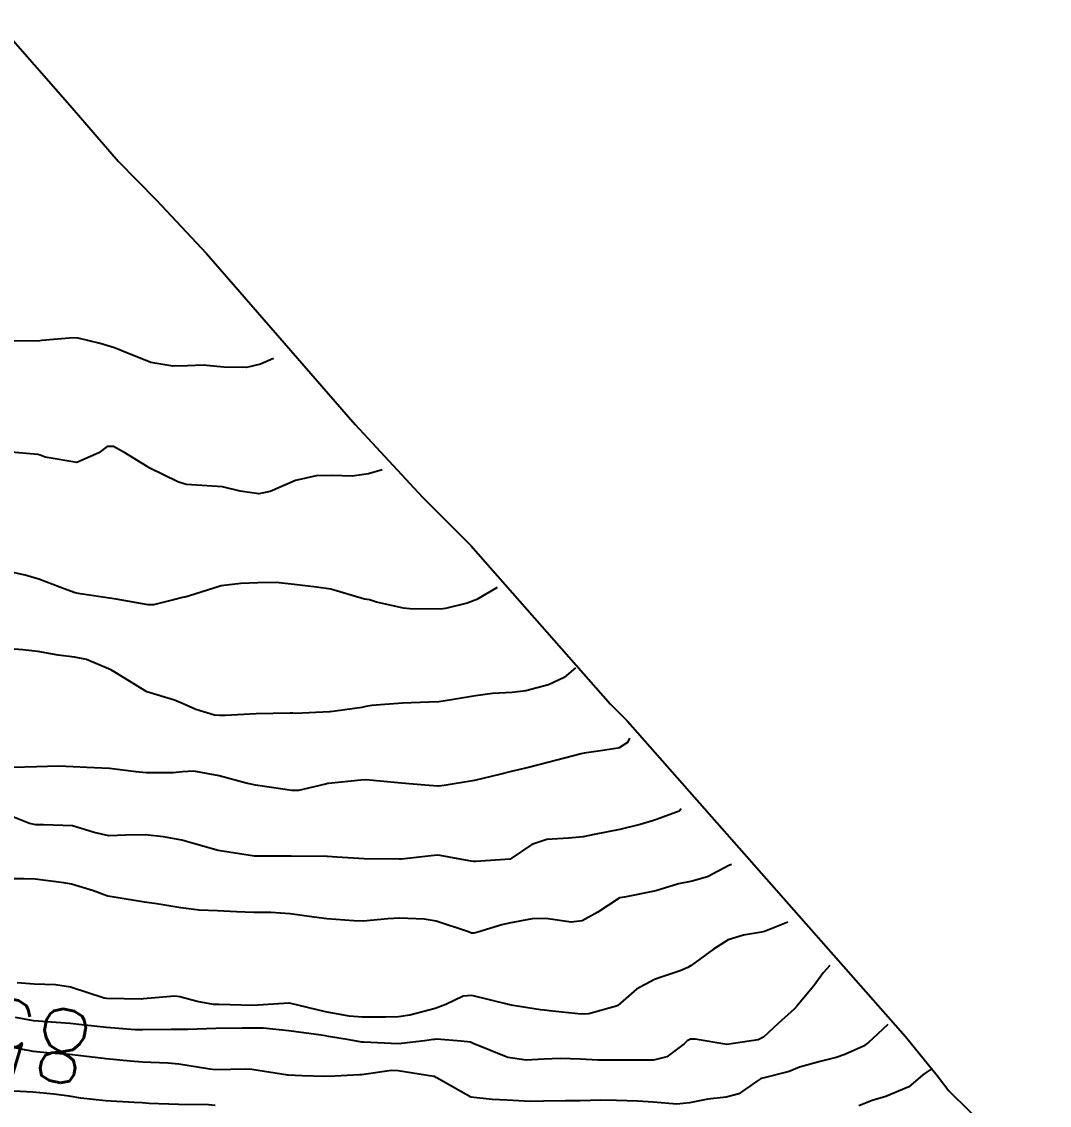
# Model space of a CAD drawing. Header units: metres. Extents: x 307586 to 320046, y 7427249 to 7434250.
# Drawn here: x 319574 to 319630.3, y 7428329 to 7428388.4 of the extents above; entities that cross this region are included whole.
import ezdxf
from ezdxf.enums import TextEntityAlignment as Align

# ---------------------------------------------------------------- set-up
doc = ezdxf.new("R2010")
doc.units = ezdxf.units.M
doc.header["$MEASUREMENT"] = 0
for name, color, linetype in [('Area', 45, 'Continuous'), ('Cotas', 45, 'Continuous'), ('Curvas de Nivel 1m', 11, 'Continuous'), ('Curvas de Nivel 5m', 15, 'Continuous')]:
    doc.layers.add(name, color=color, linetype=linetype)
doc.styles.add('Style-STANDARD', font='STANDARD.shx')

msp = doc.modelspace()

# ---------------------------------------------------------------- linework, layer by layer
at = {"layer": 'Area'}
msp.add_polyline3d([(319572.641, 7428388.378, 868.258), (319576.782, 7428383.653, 864.638), (319579.316, 7428380.741, 864.817), (319581.381, 7428378.618, 865.117), (319584.151, 7428375.683, 864.927), (319592.294, 7428366.307, 863.107), (319595.994, 7428362.315, 862.167), (319598.642, 7428359.678, 862.177), (319606.285, 7428350.982, 860.257), (319607.213, 7428350.045, 859.817), (319622.465, 7428332.764, 854.668), (319624.185, 7428330.633, 854.118), (319624.828, 7428329.793, 853.658), (319630.339, 7428324.372, 850.687)], dxfattribs=at)
at = {"layer": 'Curvas de Nivel 1m', "flags": 128}
for points, elevation in [([(319587.823, 7428369.93), (319587.107, 7428369.617), (319586.34, 7428369.422), (319585.105, 7428369.443), (319583.967, 7428369.548), (319583.101, 7428369.523), (319582.311, 7428369.497), (319581.103, 7428369.708), (319579.502, 7428370.343), (319579.11, 7428370.497), (319578.925, 7428370.557), (319578.314, 7428370.752), (319577.117, 7428371.042), (319576.836, 7428371.053), (319575.115, 7428370.9), (319575.013, 7428370.893), (319573.114, 7428370.866)], 864), ([(319593.773, 7428363.83), (319593.033, 7428363.599), (319592.139, 7428363.482), (319591.032, 7428363.504), (319590.155, 7428363.485), (319589.029, 7428363.234), (319587.639, 7428362.641), (319587.021, 7428362.512), (319585.994, 7428362.66), (319585.025, 7428362.884), (319583.322, 7428362.992), (319583.026, 7428363.015), (319582.573, 7428363.159), (319581.035, 7428363.918), (319579.704, 7428364.733), (319579.048, 7428365.091), (319578.701, 7428365.092), (319578.252, 7428364.752), (319577.038, 7428364.23), (319575.314, 7428364.514), (319575.041, 7428364.623), (319574.903, 7428364.653), (319573.043, 7428364.82)], 863), ([(319600.073, 7428357.38), (319598.955, 7428356.711), (319598.428, 7428356.508), (319597.243, 7428356.231), (319596.948, 7428356.192), (319595.29, 7428356.204), (319594.948, 7428356.236), (319593.472, 7428356.572), (319593.083, 7428356.707), (319592.954, 7428356.709), (319592.8, 7428356.736), (319590.96, 7428357.283), (319590.179, 7428357.39), (319588.962, 7428357.538), (319587.974, 7428357.646), (319586.963, 7428357.622), (319586.024, 7428357.597), (319584.961, 7428357.473), (319583.154, 7428356.896), (319582.954, 7428356.845), (319582.825, 7428356.83), (319582.347, 7428356.706), (319581.236, 7428356.43), (319580.949, 7428356.426), (319579.202, 7428356.738), (319578.953, 7428356.78), (319577.216, 7428357.027), (319576.956, 7428357.08), (319576.492, 7428357.24), (319574.963, 7428357.837), (319574.216, 7428358.052), (319572.968, 7428358.32)], 862), ([(319604.373, 7428352.98), (319603.742, 7428352.447), (319602.899, 7428352.033), (319601.657, 7428351.711), (319600.894, 7428351.624), (319599.827, 7428351.558), (319598.892, 7428351.442), (319597.582, 7428351.212), (319596.889, 7428351.11), (319596.341, 7428351.083), (319594.888, 7428351.044), (319593.211, 7428350.9), (319592.886, 7428350.848), (319592.661, 7428350.807), (319591.192, 7428350.597), (319590.919, 7428350.563), (319590.882, 7428350.559), (319589.018, 7428350.472), (319588.872, 7428350.481), (319588.735, 7428350.486), (319586.871, 7428350.457), (319585.174, 7428350.363), (319584.87, 7428350.355), (319584.58, 7428350.384), (319583.559, 7428350.69), (319582.877, 7428351.001), (319582.389, 7428351.197), (319580.887, 7428351.653), (319579.118, 7428352.738), (319578.904, 7428352.865), (319577.575, 7428353.426), (319576.911, 7428353.549), (319576.022, 7428353.669), (319574.914, 7428353.865), (319574.077, 7428353.965), (319572.915, 7428354.053)], 861), ([(319610.153, 7428345.25), (319610.058, 7428345.124), (319608.807, 7428344.658), (319608.596, 7428344.594), (319607.922, 7428344.393), (319606.8, 7428344.121), (319605.389, 7428343.832), (319604.796, 7428343.71), (319603.989, 7428343.636), (319602.794, 7428343.559), (319601.969, 7428343.29), (319600.783, 7428342.48), (319598.913, 7428342.367), (319598.782, 7428342.364), (319598.654, 7428342.374), (319597.932, 7428342.513), (319596.95, 7428342.693), (319596.785, 7428342.706), (319596.62, 7428342.696), (319595.336, 7428342.544), (319594.842, 7428342.489), (319594.782, 7428342.484), (319594.714, 7428342.483), (319592.782, 7428342.509), (319591.3, 7428342.595), (319590.783, 7428342.638), (319590.744, 7428342.639), (319588.783, 7428342.651), (319586.783, 7428342.65), (319584.786, 7428342.967), (319583.445, 7428343.346), (319582.791, 7428343.525), (319581.788, 7428343.715), (319580.794, 7428343.826), (319579.727, 7428343.798), (319578.793, 7428343.773), (319577.984, 7428343.941), (319576.798, 7428344.317), (319575.214, 7428344.371), (319574.799, 7428344.373), (319574.455, 7428344.45), (319573.543, 7428344.809)], 859), ([(319612.913, 7428342.2), (319612.781, 7428342.148), (319611.6, 7428341.526), (319610.772, 7428341.291), (319610.007, 7428341.131), (319608.767, 7428340.762), (319607.055, 7428340.406), (319606.802, 7428340.369), (319606.762, 7428340.354), (319605.59, 7428339.582), (319604.743, 7428339.107), (319604.142, 7428339.039), (319602.745, 7428339.237), (319601.989, 7428339.223), (319600.74, 7428338.985), (319600.339, 7428338.884), (319599.01, 7428338.497), (319598.794, 7428338.438), (319598.732, 7428338.43), (319598.669, 7428338.437), (319598.501, 7428338.503), (319596.741, 7428339.087), (319596.075, 7428339.205), (319594.743, 7428339.255), (319594.093, 7428339.21), (319592.741, 7428339.092), (319592.219, 7428339.107), (319590.742, 7428339.225), (319590.044, 7428339.303), (319588.742, 7428339.494), (319587.669, 7428339.563), (319586.742, 7428339.561), (319585.796, 7428339.606), (319584.743, 7428339.649), (319583.746, 7428339.688), (319582.744, 7428339.825), (319581.42, 7428340.039), (319580.747, 7428340.14), (319579.085, 7428340.402), (319578.75, 7428340.461), (319578.536, 7428340.529), (319577.952, 7428340.752), (319576.758, 7428341.115), (319576.334, 7428341.199), (319574.762, 7428341.391), (319574.152, 7428341.409), (319572.762, 7428341.405)], 858), ([(319616.003, 7428339.04), (319614.736, 7428338.529), (319614.566, 7428338.482), (319613.584, 7428338.327), (319612.73, 7428338.064), (319611.941, 7428337.564), (319610.716, 7428336.653), (319610.532, 7428336.544), (319610.103, 7428336.366), (319609.062, 7428336.022), (319608.706, 7428335.898), (319607.723, 7428335.37), (319606.684, 7428334.476), (319606.647, 7428334.447), (319606.547, 7428334.411), (319605.097, 7428334.007), (319604.678, 7428333.987), (319602.947, 7428334.18), (319602.68, 7428334.206), (319602.459, 7428334.231), (319600.956, 7428334.476), (319600.684, 7428334.52), (319600.628, 7428334.536), (319598.691, 7428335.021), (319598.211, 7428334.986), (319597.267, 7428334.521), (319596.681, 7428334.31), (319595.286, 7428333.935), (319594.676, 7428333.856), (319593.953, 7428333.835), (319592.675, 7428333.828), (319591.973, 7428333.884), (319590.678, 7428334.123), (319588.705, 7428334.598), (319588.683, 7428334.606), (319588.664, 7428334.602), (319586.681, 7428334.464), (319584.827, 7428334.523), (319584.681, 7428334.527), (319584.54, 7428334.531), (319583.639, 7428334.686), (319582.687, 7428334.948), (319582.411, 7428334.979), (319580.685, 7428334.827), (319580.582, 7428334.823), (319578.685, 7428334.846), (319578.547, 7428334.88), (319576.693, 7428335.474), (319575.87, 7428335.604), (319574.696, 7428335.645), (319573.781, 7428335.719)], 857), ([(319618.313, 7428336.67), (319617.964, 7428336.271), (319617.432, 7428335.549), (319616.688, 7428334.66), (319616.523, 7428334.454), (319616.367, 7428334.293), (319615.486, 7428333.491), (319614.667, 7428332.74), (319614.388, 7428332.591), (319612.663, 7428332.33), (319610.932, 7428332.622), (319610.666, 7428332.621), (319610.495, 7428332.532), (319610.331, 7428332.363), (319609.376, 7428331.653), (319608.654, 7428331.48), (319607.737, 7428331.477), (319606.654, 7428331.472), (319605.593, 7428331.481), (319604.654, 7428331.527), (319603.53, 7428331.566), (319602.654, 7428331.534), (319601.662, 7428331.474), (319600.654, 7428331.622), (319598.765, 7428332.395), (319598.662, 7428332.441), (319598.616, 7428332.454), (319598.112, 7428332.508), (319596.764, 7428332.629), (319596.664, 7428332.614), (319596.592, 7428332.603), (319596.093, 7428332.536), (319594.83, 7428332.379), (319594.661, 7428332.374), (319592.776, 7428332.455), (319592.661, 7428332.461), (319591.969, 7428332.58), (319590.832, 7428332.766), (319590.665, 7428332.799), (319590.427, 7428332.841), (319588.668, 7428333.081), (319587.248, 7428333.221), (319586.669, 7428333.231), (319586.093, 7428333.231), (319584.668, 7428333.211), (319583.122, 7428333.148), (319582.667, 7428333.153), (319582.211, 7428333.161), (319580.667, 7428333.131), (319580.246, 7428333.145), (319578.668, 7428333.271), (319577.324, 7428333.415), (319576.67, 7428333.485), (319575.915, 7428333.533), (319574.671, 7428333.632), (319573.68, 7428333.812)], 856), ([(319623.863, 7428330.98), (319623.585, 7428330.793), (319623.406, 7428330.678), (319622.754, 7428330.096), (319622.64, 7428330.009), (319621.375, 7428329.486), (319620.628, 7428329.262), (319619.895, 7428328.977)], 854), ([(319584.616, 7428328.985), (319584.258, 7428329.032), (319582.616, 7428329.04), (319581.011, 7428329.108), (319580.617, 7428329.136), (319580.177, 7428329.164), (319578.618, 7428329.24), (319577.26, 7428329.401), (319576.62, 7428329.51), (319575.787, 7428329.612), (319574.622, 7428329.729), (319573.59, 7428329.767)], 854)]:
    msp.add_lwpolyline(points, dxfattribs=dict(at, elevation=elevation))
at = {"layer": 'Curvas de Nivel 5m', "flags": 128}
for points, elevation in [([(319607.333, 7428349.11), (319607.214, 7428348.872), (319606.765, 7428348.591), (319606.694, 7428348.573), (319605.75, 7428348.421), (319604.974, 7428348.306), (319604.852, 7428348.294), (319604.683, 7428348.264), (319602.846, 7428347.783), (319601.801, 7428347.512), (319600.841, 7428347.283), (319600.201, 7428347.124), (319598.836, 7428346.793), (319597.168, 7428346.525), (319596.872, 7428346.489), (319596.832, 7428346.489), (319596.115, 7428346.537), (319594.834, 7428346.652), (319593.083, 7428346.823), (319592.835, 7428346.83), (319592.601, 7428346.816), (319590.833, 7428346.641), (319590.798, 7428346.636), (319590.663, 7428346.602), (319589.185, 7428346.259), (319588.827, 7428346.251), (319586.959, 7428346.52), (319586.831, 7428346.543), (319586.329, 7428346.655), (319584.837, 7428347.054), (319583.459, 7428347.31), (319582.839, 7428347.279), (319582.318, 7428347.226), (319580.838, 7428347.215), (319580.295, 7428347.269), (319578.84, 7428347.456), (319577.594, 7428347.512), (319576.841, 7428347.543), (319576.029, 7428347.59), (319574.84, 7428347.541), (319573.543, 7428347.513)], 860), ([(319621.483, 7428333.42), (319620.667, 7428332.663), (319620.448, 7428332.459), (319620.15, 7428332.245), (319619.136, 7428331.778), (319618.657, 7428331.62), (319617.774, 7428331.393), (319616.651, 7428331.087), (319616.082, 7428330.862), (319614.645, 7428330.494), (319614.503, 7428330.453), (319614.297, 7428330.313), (319613.326, 7428329.629), (319612.63, 7428329.452), (319611.629, 7428329.344), (319610.625, 7428329.133), (319609.92, 7428329.07), (319608.625, 7428329.177), (319607.781, 7428329.237), (319606.626, 7428329.263), (319605.762, 7428329.282), (319604.625, 7428329.254), (319603.817, 7428329.246), (319602.625, 7428329.236), (319601.882, 7428329.203), (319600.625, 7428329.274), (319599.801, 7428329.313), (319598.627, 7428329.439), (319596.742, 7428330.529), (319596.677, 7428330.564), (319596.643, 7428330.571), (319596.602, 7428330.572), (319594.646, 7428330.895), (319594.294, 7428330.905), (319592.635, 7428330.678), (319592.537, 7428330.669), (319591.173, 7428330.592), (319590.633, 7428330.577), (319589.395, 7428330.612), (319588.633, 7428330.652), (319588.597, 7428330.657), (319586.638, 7428330.964), (319586.307, 7428330.984), (319584.637, 7428330.95), (319584.337, 7428330.975), (319582.641, 7428331.259), (319582.033, 7428331.308), (319580.642, 7428331.359), (319579.959, 7428331.411), (319578.645, 7428331.542), (319577.743, 7428331.657), (319576.648, 7428331.789), (319575.576, 7428331.854), (319574.65, 7428331.957), (319573.248, 7428332.217)], 855)]:
    msp.add_lwpolyline(points, dxfattribs=dict(at, elevation=elevation))

# ---------------------------------------------------------------- texts
at = {"layer": 'Cotas', "style": 'Style-STANDARD'}
msp.add_text('855', height=4, rotation=169.12232, dxfattribs=at).set_placement((319573.153, 7428332.846, 855), align=Align.MIDDLE_CENTER)

doc.saveas('drawing.dxf')
